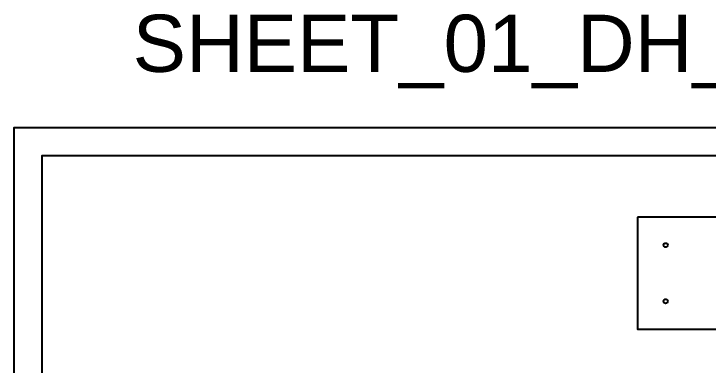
# Model space of a CAD drawing. Extents: x 2494 to 5794, y -1335 to 1258.
# Drawn here: x 2494.3 to 2988.6, y 830.9 to 1081.3 of the extents above; entities that cross this region are included whole.
import ezdxf

# ---------------------------------------------------------------- set-up
doc = ezdxf.new("R2010")
doc.units = 0
for name, color, linetype in [('DH_200_CUT_PVC_5MM', 7, 'CONTINUOUS'), ('DH_200_HOLES_PVC_5MM', 3, 'CONTINUOUS'), ('PVC_SHEET__5MM', 6, 'CONTINUOUS'), ('TEXT', 5, 'CONTINUOUS')]:
    doc.layers.add(name, color=color, linetype=linetype)
doc.styles.add('METERS_ARCHITECTURAL', font='arial.ttf')

msp = doc.modelspace()

# ---------------------------------------------------------------- linework, layer by layer
at = {"layer": 'DH_200_CUT_PVC_5MM'}
msp.add_lwpolyline([(2938.43, 936.46), (2938.37, 856.46), (3183.77, 856.46, 0.001497), (3186.27, 936.46)], format="xyb", close=True, dxfattribs=at)
at = {"layer": 'DH_200_HOLES_PVC_5MM'}
for centre in [(2958.41, 916.46), (2958.39, 876.46)]:
    msp.add_circle(centre, 1.5, dxfattribs=at)
at = {"layer": 'PVC_SHEET__5MM'}
for points in [[(2494.33, 0), (3494.33, 0), (3494.33, 1000), (2494.33, 1000)], [(2514.33, 20), (3474.33, 20), (3474.33, 980), (2514.33, 980)]]:
    msp.add_lwpolyline(points, close=True, dxfattribs=at)

# ---------------------------------------------------------------- texts
at = {"layer": 'TEXT', "insert": (2994.89, 1080.69), "char_height": 40.7454, "width": 1725.4807, "attachment_point": 2, "style": 'METERS_ARCHITECTURAL'}
msp.add_mtext('SHEET_01_DH_200_PVC_5mm', dxfattribs=at)

doc.saveas('drawing.dxf')
